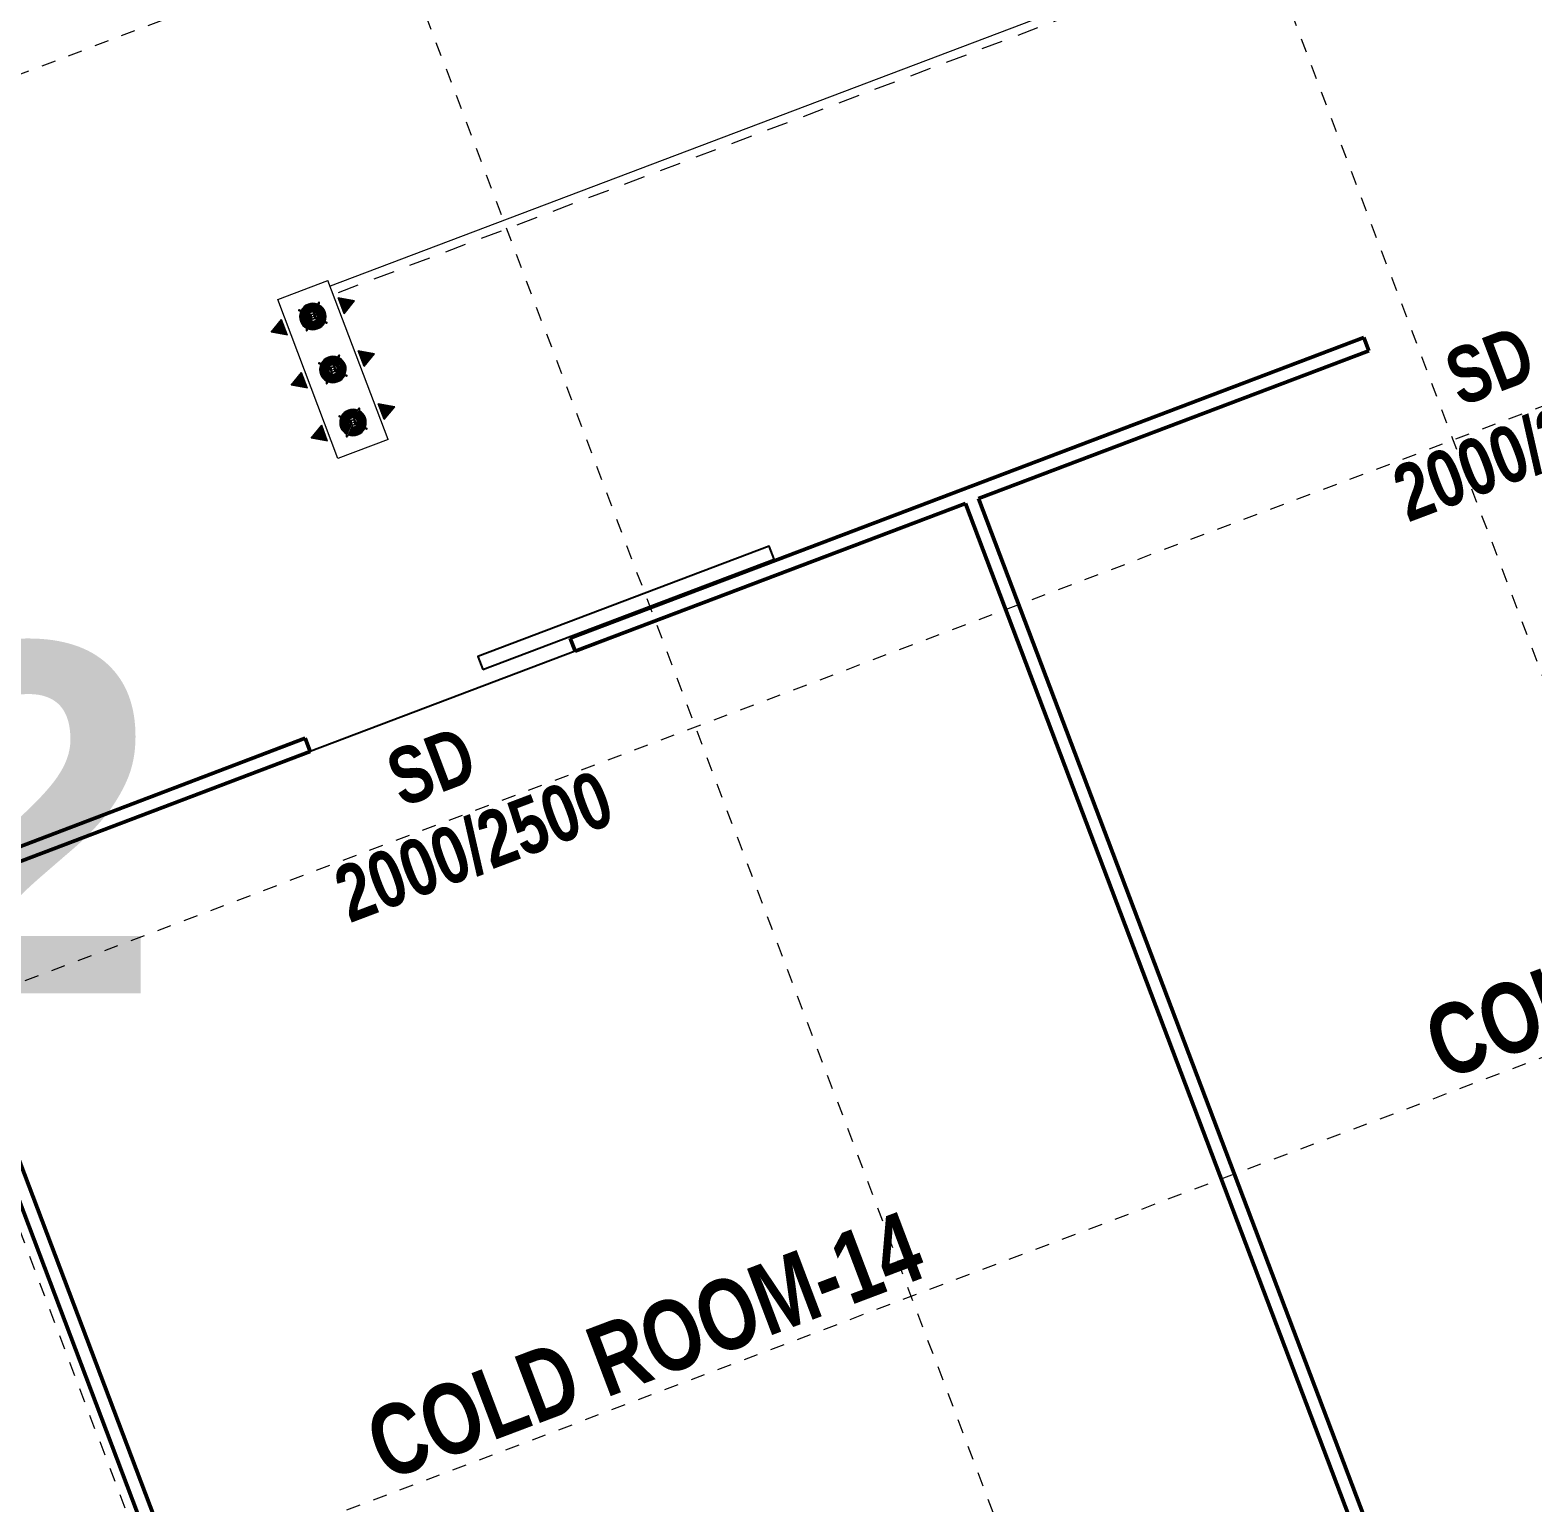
# Model space of a CAD drawing. Header units: metres. Extents: x 2164 to 2480, y 2851 to 3062.
# Drawn here: x 2258.55 to 2269.16, y 2994.99 to 3005.39 of the extents above; entities that cross this region are included whole.
import ezdxf

# ---------------------------------------------------------------- set-up
doc = ezdxf.new("R2010")
doc.units = ezdxf.units.M
doc.header["$MEASUREMENT"] = 0
doc.linetypes.add('JIS_02_0.7', pattern=[1.35, 0.75, -0.6])
doc.linetypes.add('XKITLINE03', pattern=[6, 3, -1, 1, -1])
doc.layers.get('0').update_dxf_attribs({"linetype": 'CONTINUOUS'})
doc.layers.get('Defpoints').update_dxf_attribs({"linetype": 'CONTINUOUS'})
for name, color, linetype, lineweight in [('Contour', 7, 'CONTINUOUS', 9), ('Froid', 6, 'CONTINUOUS', 9), ('P.A.C', 112, 'CONTINUOUS', 13), ('S-GRID', 1, 'CONTINUOUS', 0)]:
    doc.layers.add(name, color=color, linetype=linetype, lineweight=lineweight)
doc.layers.add('Porte', color=8, linetype='CONTINUOUS')
doc.layers.add('Text01', color=42, linetype='CONTINUOUS')
doc.styles.get("Standard").update_dxf_attribs({"font": 'bold.shx', "bigfont": 'whgtxt.shx'})
doc.dimstyles.get("Standard").update_dxf_attribs({"dimtxt": 0.18, "dimasz": 0.18, "dimexe": 0.18, "dimexo": 0.0625, "dimgap": 0.09, "dimtad": 0, "dimtih": 1, "dimtoh": 1, "dimdec": 4, "dimzin": 0, "dimdsep": 46, "dimtxsty": 'Standard', "dimblk": 'DOT', "dimcen": 0.09, "dimadec": 0, "dimazin": 0, "dimtfac": 1, "dimtdec": 4, "dimtofl": 0, "dimtmove": 0, "dimatfit": 3, "dimldrblk": 'DOT', "dimfxl": 1, "dimtolj": 1, "dimtzin": 0, "dimarcsym": 0})

# ---------------------------------------------------------------- blocks, each defined once
blk = doc.blocks.new('bng')
at = {"layer": 'S-GRID', "linetype": 'XKITLINE03', "lineweight": 0}
for p, q in [((467642.17101, 41062.64403), (467642.17101, 65596.04029)), ((473362.17101, 41062.64403), (473362.17101, 65596.04029)), ((479082.17101, 41123.41265), (479082.17101, 65596.04029)), ((425102.17101, 54396.04029), (510182.17101, 54396.04029)), ((425102.17101, 48396.04029), (510182.17101, 48396.04029)), ((425102.17101, 44096.04029), (510182.17101, 44096.04029))]:
    blk.add_line(p, q, dxfattribs=at)
blk = doc.blocks.new('_Dot')
at = {"color": 0, "linetype": 'ByBlock', "lineweight": -2}
blk.add_line((-0.5, 0), (-1, 0), dxfattribs=at)
at = {"color": 0, "linetype": 'ByBlock', "const_width": 0.5}
blk.add_lwpolyline([(-0.25, 0, 1), (0.25, 0, 1)], format="xyb", close=True, dxfattribs=at)
blk = doc.blocks.new('*D66')
at = {"color": 0, "lineweight": -2, "transparency": 16777216}
for start, end in [(84.4335, 99.4876), (32.1501, 45.6276)]:
    blk.add_arc((2219.808, 2971.61), 0.912, start, end, dxfattribs=at)
at = {"layer": 'Defpoints', "color": 0, "transparency": 16777216}
for p in [(2302.325, 3002.986, 10.08), (2219.346, 2972.825, 10.08), (2220.384, 2972.317), (2219.808, 2971.61, 10.08), (2214.573, 2969.62, 10.08)]:
    blk.add_point(p, dxfattribs=at)
at = {"color": 0, "lineweight": -2, "transparency": 16777216, "xscale": 0.18, "yscale": 0.18, "zscale": 0.18}
for p, rotation in [((2219.484, 2972.462), 195.1531752599875), ((2220.66, 2971.934), 296.4844251423242)]:
    blk.add_blockref('_Dot', p, dxfattribs=dict(at, rotation=rotation))
at = {"color": 0, "transparency": 16777216, "insert": (2220.181, 2972.442), "char_height": 0.18, "attachment_point": 5}
blk.add_mtext('\\A1;90°', dxfattribs=at)
blk = doc.blocks.new('*D67')
at = {"color": 0, "lineweight": -2, "transparency": 16777216}
for start, end in [(94.0673, 115.6069), (31.4342, 50.7065)]:
    blk.add_arc((2214.573, 2969.62), 0.973, start, end, dxfattribs=at)
at = {"layer": 'Defpoints', "color": 0, "transparency": 16777216}
for p in [(2302.325, 3002.986, 10.08), (2212.303, 2972.719, 10.08), (2215.118, 2970.426), (2214.573, 2969.62, 10.08), (2214.573, 2969.62, 10.08)]:
    blk.add_point(p, dxfattribs=at)
at = {"color": 0, "lineweight": -2, "transparency": 16777216, "xscale": 0.18, "yscale": 0.18, "zscale": 0.18}
for p, rotation in [((2213.998, 2970.405), 210.9145599013818), ((2215.483, 2969.965), 296.1265029166673)]:
    blk.add_blockref('_Dot', p, dxfattribs=dict(at, rotation=rotation))
at = {"color": 0, "transparency": 16777216, "insert": (2214.849, 2970.553), "char_height": 0.18, "attachment_point": 5}
blk.add_mtext('\\A1;105°', dxfattribs=at)

msp = doc.modelspace()

# ---------------------------------------------------------------- hatches: boundary and pattern name
at = {"layer": 'Froid'}
for points in [[(2260.77168, 3003.38972), (2260.72955, 3003.50097), (2260.8451, 3003.48113)], [(2260.37194, 3003.23833), (2260.32981, 3003.34957), (2260.25639, 3003.25816)], [(2260.91336, 3003.01565), (2260.87123, 3003.1269), (2260.98678, 3003.10706)], [(2260.51361, 3002.86426), (2260.47148, 3002.9755), (2260.39806, 3002.88409)], [(2261.05503, 3002.64159), (2261.0129, 3002.75283), (2261.12845, 3002.73299)], [(2260.65529, 3002.49019), (2260.61315, 3002.60143), (2260.53974, 3002.51002)]]:
    msp.add_hatch(color=256, dxfattribs=at).paths.add_polyline_path(points)

# ---------------------------------------------------------------- linework, layer by layer
msp.add_line((2262.40305, 3001.00584), (2260.5327, 3000.29747))
at = {"layer": 'Contour', "lineweight": 50}
for p, q in [((2262.36763, 3001.09936), (2267.96933, 3003.22094)), ((2265.25066, 3002.08434), (2268.00475, 3003.12742)), ((2268.00475, 3003.12742), (2267.96933, 3003.22094)), ((2268.72168, 2992.91963), (2265.25066, 3002.08434)), ((2262.40305, 3001.00584), (2265.15714, 3002.04892)), ((2268.62817, 2992.88421), (2265.15714, 3002.04892)), ((2262.40305, 3001.00584), (2262.36763, 3001.09936)), ((2254.89558, 2998.26941), (2260.49728, 3000.39099)), ((2260.5327, 3000.29747), (2260.49728, 3000.39099)), ((2257.77861, 2999.25439), (2260.5327, 3000.29747)), ((2261.15612, 2990.05426), (2257.68509, 2999.21897)), ((2261.24964, 2990.08968), (2257.77861, 2999.25439))]:
    msp.add_line(p, q, dxfattribs=at)
at = {"layer": 'Froid'}
for p, q in [((2294.17635, 3016.2735), (2260.67205, 3003.58413)), ((2260.30278, 3003.4896), (2260.65704, 3003.62377)), ((2261.08206, 3002.50156), (2260.65704, 3003.62377)), ((2260.7278, 3002.36739), (2260.30278, 3003.4896)), ((2260.77168, 3003.38972), (2260.72955, 3003.50097)), ((2260.8451, 3003.48113), (2260.72955, 3003.50097)), ((2260.77168, 3003.38972), (2260.8451, 3003.48113)), ((2260.25639, 3003.25816), (2260.32981, 3003.34957)), ((2260.37194, 3003.23833), (2260.32981, 3003.34957)), ((2260.37194, 3003.23833), (2260.25639, 3003.25816)), ((2260.91336, 3003.01565), (2260.87123, 3003.1269)), ((2260.98678, 3003.10706), (2260.87123, 3003.1269)), ((2260.91336, 3003.01565), (2260.98678, 3003.10706)), ((2260.39806, 3002.88409), (2260.47148, 3002.9755)), ((2260.51361, 3002.86426), (2260.47148, 3002.9755)), ((2260.51361, 3002.86426), (2260.39806, 3002.88409)), ((2261.05503, 3002.64159), (2261.0129, 3002.75283)), ((2261.12845, 3002.73299), (2261.0129, 3002.75283)), ((2261.05503, 3002.64159), (2261.12845, 3002.73299)), ((2260.53974, 3002.51002), (2260.61315, 3002.60143)), ((2260.65529, 3002.49019), (2260.61315, 3002.60143)), ((2260.65529, 3002.49019), (2260.53974, 3002.51002)), ((2261.08206, 3002.50156), (2260.7278, 3002.36739))]:
    msp.add_line(p, q, dxfattribs=at)
at = {"layer": 'Froid', "linetype": 'JIS_02_0.7', "ltscale": 0.2}
msp.add_line((2294.19887, 3016.21405), (2260.69456, 3003.52469), dxfattribs=at)
at = {"layer": 'P.A.C'}
for p, q in [((2260.55453, 3003.38867), (2260.59039, 3003.46826)), ((2260.56248, 3003.38509), (2260.59835, 3003.46467)), ((2260.53172, 3003.37344), (2260.45214, 3003.4093)), ((2260.5353, 3003.38139), (2260.45572, 3003.41725)), ((2260.539, 3003.35421), (2260.50314, 3003.27462)), ((2260.54696, 3003.35062), (2260.51109, 3003.27104)), ((2260.53344, 3003.3631), (2260.56805, 3003.3762)), ((2260.53882, 3003.37502), (2260.53344, 3003.3631)), ((2260.54537, 3003.35772), (2260.53344, 3003.3631)), ((2260.53882, 3003.37502), (2260.54419, 3003.38695)), ((2260.55612, 3003.38158), (2260.54419, 3003.38695)), ((2260.54537, 3003.35772), (2260.5573, 3003.35235)), ((2260.55612, 3003.38158), (2260.56805, 3003.3762)), ((2260.56267, 3003.36427), (2260.5573, 3003.35235)), ((2260.56267, 3003.36427), (2260.56805, 3003.3762)), ((2260.56619, 3003.35791), (2260.64577, 3003.32205)), ((2260.56977, 3003.36586), (2260.64935, 3003.33)), ((2260.6734, 3002.99937), (2260.59381, 3003.03523)), ((2260.67698, 3003.00732), (2260.59739, 3003.04318)), ((2260.69621, 3003.0146), (2260.73207, 3003.09419)), ((2260.70416, 3003.01102), (2260.74002, 3003.0906)), ((2260.68068, 3002.98014), (2260.64482, 3002.90055)), ((2260.68863, 3002.97656), (2260.65277, 3002.89697)), ((2260.67512, 3002.98903), (2260.70972, 3003.00213)), ((2260.68049, 3003.00095), (2260.67512, 3002.98903)), ((2260.68704, 3002.98365), (2260.67512, 3002.98903)), ((2260.68049, 3003.00095), (2260.68587, 3003.01288)), ((2260.69779, 3003.00751), (2260.68587, 3003.01288)), ((2260.68704, 3002.98365), (2260.69897, 3002.97828)), ((2260.69779, 3003.00751), (2260.70972, 3003.00213)), ((2260.70435, 3002.9902), (2260.69897, 3002.97828)), ((2260.70435, 3002.9902), (2260.70972, 3003.00213)), ((2260.70786, 3002.98384), (2260.78744, 3002.94798)), ((2260.71144, 3002.99179), (2260.79103, 3002.95593)), ((2260.83788, 3002.64053), (2260.87374, 3002.72012)), ((2260.84583, 3002.63695), (2260.8817, 3002.71653)), ((2260.81507, 3002.6253), (2260.73548, 3002.66116)), ((2260.81865, 3002.63325), (2260.73907, 3002.66911)), ((2260.82235, 3002.60607), (2260.78649, 3002.52648)), ((2260.8303, 3002.60249), (2260.79444, 3002.5229)), ((2260.81679, 3002.61496), (2260.85139, 3002.62806)), ((2260.82217, 3002.62688), (2260.81679, 3002.61496)), ((2260.82872, 3002.60958), (2260.81679, 3002.61496)), ((2260.82217, 3002.62688), (2260.82754, 3002.63881)), ((2260.83947, 3002.63344), (2260.82754, 3002.63881)), ((2260.82872, 3002.60958), (2260.84065, 3002.60421)), ((2260.83947, 3002.63344), (2260.85139, 3002.62806)), ((2260.84602, 3002.61613), (2260.84065, 3002.60421)), ((2260.84602, 3002.61613), (2260.85139, 3002.62806)), ((2260.84953, 3002.60977), (2260.92912, 3002.57391)), ((2260.85312, 3002.61772), (2260.9327, 3002.58186))]:
    msp.add_line(p, q, dxfattribs=at)
for centre, radius in [((2260.59437, 3003.46647), 0.00189), ((2260.45393, 3003.41327), 0.00189), ((2260.55074, 3003.36965), 0.0194), ((2260.50712, 3003.27283), 0.00189), ((2260.64756, 3003.32602), 0.00189), ((2260.5956, 3003.0392), 0.00189), ((2260.69242, 3002.99558), 0.0194), ((2260.73605, 3003.0924), 0.00189), ((2260.78924, 3002.95195), 0.00189), ((2260.64879, 3002.89876), 0.00189), ((2260.87772, 3002.71833), 0.00189), ((2260.73728, 3002.66513), 0.00189), ((2260.83409, 3002.62151), 0.0194), ((2260.79047, 3002.52469), 0.00189), ((2260.93091, 3002.57788), 0.00189)]:
    msp.add_circle(centre, radius, dxfattribs=at)
at = {"layer": 'P.A.C', "color": 6}
for centre, radius, start, end in [((2260.55074, 3003.36965), 0.09393, 68.404462, 153.082726), ((2260.55074, 3003.36965), 0.08772, 68.593018, 152.89417), ((2260.55074, 3003.36965), 0.08151, 68.810348, 152.67684), ((2260.55074, 3003.36965), 0.07529, 69.063588, 152.4236), ((2260.55074, 3003.36965), 0.06908, 69.362446, 152.124742), ((2260.55074, 3003.36965), 0.08151, 338.810348, 62.67684), ((2260.55074, 3003.36965), 0.08772, 338.593018, 62.89417), ((2260.55074, 3003.36965), 0.09393, 338.404462, 63.082726), ((2260.55074, 3003.36965), 0.09393, 158.404462, 243.082726), ((2260.55074, 3003.36965), 0.08772, 158.593018, 242.89417), ((2260.55074, 3003.36965), 0.08151, 158.810348, 242.67684), ((2260.55074, 3003.36965), 0.07529, 159.063588, 242.4236), ((2260.55074, 3003.36965), 0.06908, 159.362446, 242.124742), ((2260.55074, 3003.36965), 0.06287, 159.720479, 241.766709), ((2260.55074, 3003.36965), 0.05666, 160.157214, 241.329974), ((2260.55074, 3003.36965), 0.06287, 69.720479, 151.766709), ((2260.55074, 3003.36965), 0.05045, 160.70184, 240.785348), ((2260.55074, 3003.36965), 0.05666, 70.157214, 151.329974), ((2260.55074, 3003.36965), 0.04424, 161.400047, 240.087141), ((2260.55074, 3003.36965), 0.05045, 70.70184, 150.785348), ((2260.55074, 3003.36965), 0.04424, 71.400047, 150.087141), ((2260.55074, 3003.36965), 0.03803, 162.32763, 239.159558), ((2260.55074, 3003.36965), 0.03803, 72.327631, 149.159558), ((2260.55074, 3003.36965), 0.03182, 163.620272, 237.866916), ((2260.55074, 3003.36965), 0.03182, 73.620272, 147.866916), ((2260.55074, 3003.36965), 0.07529, 249.063588, 332.4236), ((2260.55074, 3003.36965), 0.06908, 249.362446, 332.124742), ((2260.55074, 3003.36965), 0.06287, 249.720479, 331.766709), ((2260.55074, 3003.36965), 0.05666, 250.157214, 331.329974), ((2260.55074, 3003.36965), 0.05045, 250.70184, 330.785348), ((2260.55074, 3003.36965), 0.04424, 251.400047, 330.087141), ((2260.55074, 3003.36965), 0.03803, 252.327631, 329.159558), ((2260.55074, 3003.36965), 0.03182, 253.620272, 327.866916), ((2260.55074, 3003.36965), 0.03182, 343.620272, 57.866916), ((2260.55074, 3003.36965), 0.03803, 342.32763, 59.159558), ((2260.55074, 3003.36965), 0.04424, 341.400047, 60.087141), ((2260.55074, 3003.36965), 0.05045, 340.70184, 60.785348), ((2260.55074, 3003.36965), 0.05666, 340.157214, 61.329974), ((2260.55074, 3003.36965), 0.06287, 339.720479, 61.766709), ((2260.55074, 3003.36965), 0.06908, 339.362446, 62.124742), ((2260.55074, 3003.36965), 0.07529, 339.063588, 62.4236), ((2260.55074, 3003.36965), 0.09393, 248.404462, 333.082726), ((2260.55074, 3003.36965), 0.08772, 248.593018, 332.89417), ((2260.55074, 3003.36965), 0.08151, 248.810348, 332.67684), ((2260.69242, 3002.99558), 0.09393, 158.404462, 243.082726), ((2260.69242, 3002.99558), 0.08772, 158.593018, 242.89417), ((2260.69242, 3002.99558), 0.09393, 68.404462, 153.082726), ((2260.69242, 3002.99558), 0.08151, 158.810348, 242.67684), ((2260.69242, 3002.99558), 0.08772, 68.593018, 152.89417), ((2260.69242, 3002.99558), 0.07529, 159.063588, 242.4236), ((2260.69242, 3002.99558), 0.08151, 68.810348, 152.67684), ((2260.69242, 3002.99558), 0.06908, 159.362446, 242.124742), ((2260.69242, 3002.99558), 0.07529, 69.063588, 152.4236), ((2260.69242, 3002.99558), 0.06287, 159.720479, 241.766709), ((2260.69242, 3002.99558), 0.06908, 69.362446, 152.124742), ((2260.69242, 3002.99558), 0.05666, 160.157214, 241.329974), ((2260.69242, 3002.99558), 0.06287, 69.720479, 151.766709), ((2260.69242, 3002.99558), 0.05666, 70.157214, 151.329974), ((2260.69242, 3002.99558), 0.05045, 70.70184, 150.785348), ((2260.69242, 3002.99558), 0.04424, 71.400047, 150.087141), ((2260.69242, 3002.99558), 0.03803, 72.327631, 149.159558), ((2260.69242, 3002.99558), 0.03182, 73.620272, 147.866916), ((2260.69242, 3002.99558), 0.03182, 343.620272, 57.866916), ((2260.69242, 3002.99558), 0.03803, 342.32763, 59.159558), ((2260.69242, 3002.99558), 0.04424, 341.400047, 60.087141), ((2260.69242, 3002.99558), 0.05045, 340.70184, 60.785348), ((2260.69242, 3002.99558), 0.05666, 340.157214, 61.329974), ((2260.69242, 3002.99558), 0.06287, 339.720479, 61.766709), ((2260.69242, 3002.99558), 0.06908, 339.362446, 62.124742), ((2260.69242, 3002.99558), 0.07529, 339.063588, 62.4236), ((2260.69242, 3002.99558), 0.08151, 338.810348, 62.67684), ((2260.69242, 3002.99558), 0.08772, 338.593018, 62.89417), ((2260.69242, 3002.99558), 0.09393, 338.404462, 63.082726), ((2260.69242, 3002.99558), 0.05045, 160.70184, 240.785348), ((2260.69242, 3002.99558), 0.04424, 161.400047, 240.087141), ((2260.69242, 3002.99558), 0.03803, 162.32763, 239.159558), ((2260.69242, 3002.99558), 0.09393, 248.404462, 333.082726), ((2260.69242, 3002.99558), 0.08772, 248.593018, 332.89417), ((2260.69242, 3002.99558), 0.03182, 163.620272, 237.866916), ((2260.69242, 3002.99558), 0.08151, 248.810348, 332.67684), ((2260.69242, 3002.99558), 0.07529, 249.063588, 332.4236), ((2260.69242, 3002.99558), 0.06908, 249.362446, 332.124742), ((2260.69242, 3002.99558), 0.06287, 249.720479, 331.766709), ((2260.69242, 3002.99558), 0.05666, 250.157214, 331.329974), ((2260.69242, 3002.99558), 0.05045, 250.70184, 330.785348), ((2260.69242, 3002.99558), 0.04424, 251.400047, 330.087141), ((2260.69242, 3002.99558), 0.03803, 252.327631, 329.159558), ((2260.69242, 3002.99558), 0.03182, 253.620272, 327.866916), ((2260.83409, 3002.62151), 0.09393, 68.404462, 153.082726), ((2260.83409, 3002.62151), 0.08772, 68.593018, 152.89417), ((2260.83409, 3002.62151), 0.08151, 68.810348, 152.67684), ((2260.83409, 3002.62151), 0.07529, 69.063588, 152.4236), ((2260.83409, 3002.62151), 0.08772, 338.593018, 62.89417), ((2260.83409, 3002.62151), 0.09393, 338.404462, 63.082726), ((2260.83409, 3002.62151), 0.09393, 158.404462, 243.082726), ((2260.83409, 3002.62151), 0.08772, 158.593018, 242.89417), ((2260.83409, 3002.62151), 0.08151, 158.810348, 242.67684), ((2260.83409, 3002.62151), 0.07529, 159.063588, 242.4236), ((2260.83409, 3002.62151), 0.06908, 159.362446, 242.124742), ((2260.83409, 3002.62151), 0.06287, 159.720479, 241.766709), ((2260.83409, 3002.62151), 0.06908, 69.362446, 152.124742), ((2260.83409, 3002.62151), 0.05666, 160.157214, 241.329974), ((2260.83409, 3002.62151), 0.06287, 69.720479, 151.766709), ((2260.83409, 3002.62151), 0.05045, 160.70184, 240.785348), ((2260.83409, 3002.62151), 0.05666, 70.157214, 151.329974), ((2260.83409, 3002.62151), 0.04424, 161.400047, 240.087141), ((2260.83409, 3002.62151), 0.05045, 70.70184, 150.785348), ((2260.83409, 3002.62151), 0.04424, 71.400047, 150.087141), ((2260.83409, 3002.62151), 0.03803, 162.32763, 239.159558), ((2260.83409, 3002.62151), 0.03803, 72.327631, 149.159558), ((2260.83409, 3002.62151), 0.03182, 163.620272, 237.866916), ((2260.83409, 3002.62151), 0.03182, 73.620272, 147.866916), ((2260.83409, 3002.62151), 0.06287, 249.720479, 331.766709), ((2260.83409, 3002.62151), 0.05666, 250.157214, 331.329974), ((2260.83409, 3002.62151), 0.05045, 250.70184, 330.785348), ((2260.83409, 3002.62151), 0.04424, 251.400047, 330.087141), ((2260.83409, 3002.62151), 0.03803, 252.327631, 329.159558), ((2260.83409, 3002.62151), 0.03182, 253.620272, 327.866916), ((2260.83409, 3002.62151), 0.03182, 343.620272, 57.866916), ((2260.83409, 3002.62151), 0.03803, 342.32763, 59.159558), ((2260.83409, 3002.62151), 0.04424, 341.400047, 60.087141), ((2260.83409, 3002.62151), 0.05045, 340.70184, 60.785348), ((2260.83409, 3002.62151), 0.05666, 340.157214, 61.329974), ((2260.83409, 3002.62151), 0.06287, 339.720479, 61.766709), ((2260.83409, 3002.62151), 0.06908, 339.362446, 62.124742), ((2260.83409, 3002.62151), 0.07529, 339.063588, 62.4236), ((2260.83409, 3002.62151), 0.08151, 338.810348, 62.67684), ((2260.83409, 3002.62151), 0.09393, 248.404462, 333.082726), ((2260.83409, 3002.62151), 0.08772, 248.593018, 332.89417), ((2260.83409, 3002.62151), 0.08151, 248.810348, 332.67684), ((2260.83409, 3002.62151), 0.07529, 249.063588, 332.4236), ((2260.83409, 3002.62151), 0.06908, 249.362446, 332.124742)]:
    msp.add_arc(centre, radius, start, end, dxfattribs=at)
at = {"layer": 'P.A.C'}
for centre, start, end in [((2260.59437, 3003.46647), 335.743594, 155.743594), ((2260.45393, 3003.41327), 65.743594, 245.743594), ((2260.50712, 3003.27283), 155.743594, 335.743594), ((2260.64756, 3003.32602), 245.743594, 65.743594), ((2260.5956, 3003.0392), 65.743594, 245.743594), ((2260.73605, 3003.0924), 335.743594, 155.743594), ((2260.78924, 3002.95195), 245.743594, 65.743594), ((2260.64879, 3002.89876), 155.743594, 335.743594), ((2260.87772, 3002.71833), 335.743594, 155.743594), ((2260.73728, 3002.66513), 65.743594, 245.743594), ((2260.79047, 3002.52469), 155.743594, 335.743594), ((2260.93091, 3002.57788), 245.743594, 65.743594)]:
    msp.add_arc(centre, 0.00436, start, end, dxfattribs=at)
at = {"layer": 'Porte'}
msp.add_lwpolyline([(2261.74991, 3000.8761), (2263.80729, 3001.65531), (2263.77187, 3001.74883), (2261.71449, 3000.96962)], close=True, dxfattribs=at)

# ---------------------------------------------------------------- block references
at = {"xscale": 0.001, "yscale": 0.001, "zscale": 0.001, "rotation": 20.74359401212605}
msp.add_blockref('bng', (1837.71702, 2787.55475), dxfattribs=at)

# ---------------------------------------------------------------- texts
at = {"color": 40, "lineweight": 53, "true_color": 0xf8d731, "insert": (2236.88898, 3001.05943, 8.43721), "char_height": 2.4688014, "width": 32.6190388, "attachment_point": 1}
msp.add_mtext(' area   3027m2', dxfattribs=at)
at = {"layer": 'Text01', "width": 0.8}
for s, height, p in [('SD', 0.4, (2268.65208, 3002.73149)), ('2000/2500', 0.4, (2268.28348, 3001.91469)), ('SD', 0.4, (2261.18003, 2999.90154)), ('2000/2500', 0.4, (2260.81143, 2999.08474)), ('COLD ROOM-13', 0.5, (2268.5361, 2997.97339)), ('COLD ROOM-14', 0.5, (2261.06405, 2995.14344))]:
    msp.add_text(s, height=height, rotation=20.743594, dxfattribs=at).set_placement(p)

# ---------------------------------------------------------------- dimensions: what is measured, and where the dimension line sits
at = {"color": 18, "true_color": 0x000000}
for base, line1, line2, picture, middle in [((2215.11804, 2970.4258), ((2214.57333, 2969.61965, 18.51721), (2302.32464, 3002.98619, 18.51721)), ((2212.30325, 2972.71879, 18.51721), (2214.57333, 2969.61965, 18.51721)), '*D67', (2214.84933, 2970.55261, 8.43721)), ((2220.38366, 2972.31663), ((2219.34567, 2972.82509, 18.51721), (2219.8077, 2971.60996, 18.51721)), ((2214.57333, 2969.61965, 18.51721), (2302.32464, 3002.98619, 18.51721)), '*D66', (2220.18114, 2972.44162, 8.43721))]:
    dim = msp.add_angular_dim_2l(base=base, line1=line1, line2=line2, dimstyle='Standard', override={"dimexo": 0.063}, dxfattribs=at)
    dim.commit()
    dim.dimension.update_dxf_attribs({"geometry": picture, "text_midpoint": middle})

doc.saveas('drawing.dxf')
